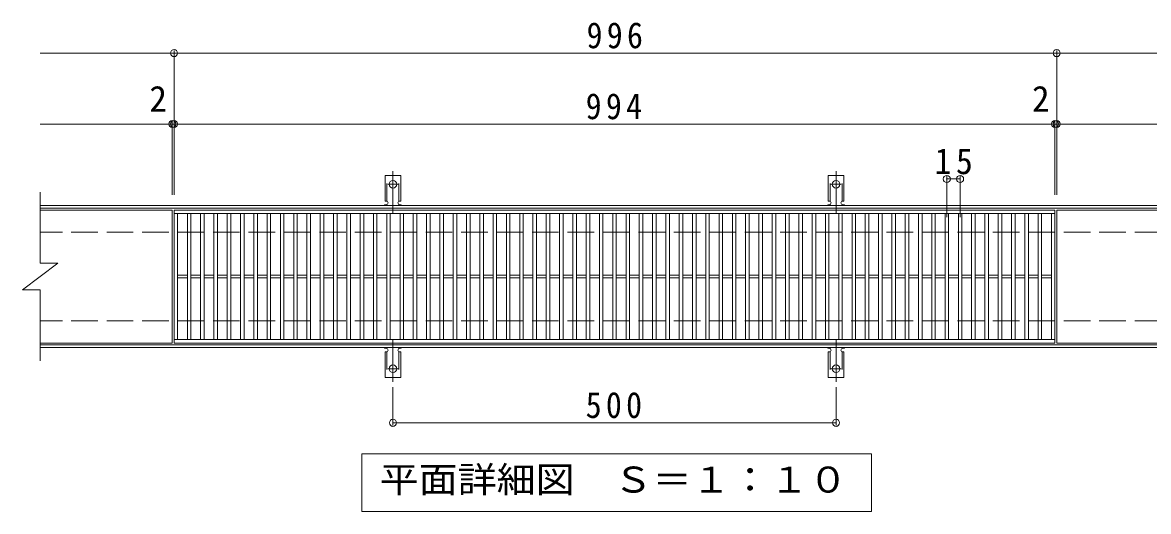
# Model space of a CAD drawing. Units: millimetres on the paper, enlarged 2 times, with parts at other scales. Extents: x -301 to 338, y -274 to 219.
# Drawn here: x -130.1 to 124, y 108.4 to 218.7 of the extents above; entities that cross this region are included whole.
import ezdxf
from ezdxf.enums import TextEntityAlignment as Align

# ---------------------------------------------------------------- set-up
doc = ezdxf.new("R2010")
doc.units = ezdxf.units.MM
doc.header["$LTSCALE"] = 2
doc.header["$PDMODE"] = 32
doc.header["$PDSIZE"] = 1.6
for name, pattern in [('CHAIN2', [12, 9, -1, 1, -1]), ('DASHED2', [3, 2, -1]), ('DASHED3', [4, 3, -1])]:
    doc.linetypes.add(name, pattern=pattern)
for name, color, linetype, lineweight in [('C-1', 2, 'Continuous', 9), ('C-2', 3, 'Continuous', 9), ('C-4', 7, 'Continuous', 9), ('C-5', 7, 'Continuous', 9), ('C-A', 3, 'Continuous', 9)]:
    doc.layers.add(name, color=color, linetype=linetype, lineweight=lineweight)
doc.styles.add('ＭＳ ゴシック', font='')
doc.styles.get('ＭＳ ゴシック').set_extended_font_data('MS Gothic')

msp = doc.modelspace()

# ---------------------------------------------------------------- linework, layer by layer
at = {"layer": 'C-1'}
for p, q in [((134.886, 177.405), (-126.113, 177.405)), ((134.886, 176.805), (-126.113, 176.805)), ((134.886, 146.005), (-126.113, 146.005)), ((134.886, 145.405), (-126.113, 145.405))]:
    msp.add_line(p, q, dxfattribs=at)
at = {"layer": 'C-1', "linetype": 'DASHED3'}
for p, q in [((134.886, 171.405), (-126.113, 171.405)), ((134.886, 151.405), (-126.113, 151.405))]:
    msp.add_line(p, q, dxfattribs=at)
at = {"layer": 'C-2'}
for p, q in [((-126.113, 180.405), (-126.113, 164.405)), ((-96.314, 176.405), (-126.113, 176.405)), ((-96.314, 176.405), (-96.314, 146.405)), ((-95.913, 175.605), (102.887, 175.605)), ((-95.113, 147.205), (-95.113, 175.605)), ((-92.913, 147.205), (-92.913, 175.605)), ((-92.113, 147.205), (-92.113, 175.605)), ((-89.913, 147.205), (-89.913, 175.605)), ((-89.113, 147.205), (-89.113, 175.605)), ((-86.913, 147.205), (-86.913, 175.605)), ((-86.113, 147.205), (-86.113, 175.605)), ((-83.913, 147.205), (-83.913, 175.605)), ((-83.113, 147.205), (-83.113, 175.605)), ((-80.913, 147.205), (-80.913, 175.605)), ((-80.113, 147.205), (-80.113, 175.605)), ((-77.913, 147.205), (-77.913, 175.605)), ((-77.113, 147.205), (-77.113, 175.605)), ((-74.913, 147.205), (-74.913, 175.605)), ((-74.113, 147.205), (-74.113, 175.605)), ((-71.913, 147.205), (-71.913, 175.605)), ((-71.113, 147.205), (-71.113, 175.605)), ((-68.913, 147.205), (-68.913, 175.605)), ((-68.113, 147.205), (-68.113, 175.605)), ((-65.913, 147.205), (-65.913, 175.605)), ((-65.113, 147.205), (-65.113, 175.605)), ((-62.913, 147.205), (-62.913, 175.605)), ((-62.113, 147.205), (-62.113, 175.605)), ((-59.913, 147.205), (-59.913, 175.605)), ((-59.113, 147.205), (-59.113, 175.605)), ((-56.913, 147.205), (-56.913, 175.605)), ((-56.113, 147.205), (-56.113, 175.605)), ((-53.913, 147.205), (-53.913, 175.605)), ((-53.113, 147.205), (-53.113, 175.605)), ((-50.913, 147.205), (-50.913, 175.605)), ((-50.113, 147.205), (-50.113, 175.605)), ((-47.913, 147.205), (-47.913, 175.605)), ((-47.113, 147.205), (-47.113, 175.605)), ((-44.913, 147.205), (-44.913, 175.605)), ((-44.113, 147.205), (-44.113, 175.605)), ((-41.913, 147.205), (-41.913, 175.605)), ((-41.113, 147.205), (-41.113, 175.605)), ((-38.913, 147.205), (-38.913, 175.605)), ((-38.113, 147.205), (-38.113, 175.605)), ((-35.913, 147.205), (-35.913, 175.605)), ((-35.113, 147.205), (-35.113, 175.605)), ((-32.913, 147.205), (-32.913, 175.605)), ((-32.113, 147.205), (-32.113, 175.605)), ((-29.913, 147.205), (-29.913, 175.605)), ((-29.113, 147.205), (-29.113, 175.605)), ((-26.913, 147.205), (-26.913, 175.605)), ((-26.113, 147.205), (-26.113, 175.605)), ((-23.913, 147.205), (-23.913, 175.605)), ((-23.113, 147.205), (-23.113, 175.605)), ((-20.913, 147.205), (-20.913, 175.605)), ((-20.113, 147.205), (-20.113, 175.605)), ((-17.913, 147.205), (-17.913, 175.605)), ((-17.113, 147.205), (-17.113, 175.605)), ((-14.913, 147.205), (-14.913, 175.605)), ((-14.113, 147.205), (-14.113, 175.605)), ((-11.913, 147.205), (-11.913, 175.605)), ((-11.113, 147.205), (-11.113, 175.605)), ((-8.913, 147.205), (-8.913, 175.605)), ((-8.113, 147.205), (-8.113, 175.605)), ((-5.913, 147.205), (-5.913, 175.605)), ((-5.113, 147.205), (-5.113, 175.605)), ((-2.913, 147.205), (-2.913, 175.605)), ((-2.113, 147.205), (-2.113, 175.605)), ((0.087, 147.205), (0.087, 175.605)), ((0.887, 147.205), (0.887, 175.605)), ((3.087, 147.205), (3.087, 175.605)), ((3.887, 147.205), (3.887, 175.605)), ((6.087, 147.205), (6.087, 175.605)), ((6.887, 147.205), (6.887, 175.605)), ((9.087, 147.205), (9.087, 175.605)), ((9.887, 147.205), (9.887, 175.605)), ((12.087, 147.205), (12.087, 175.605)), ((12.887, 147.205), (12.887, 175.605)), ((15.087, 147.205), (15.087, 175.605)), ((15.887, 147.205), (15.887, 175.605)), ((18.087, 147.205), (18.087, 175.605)), ((18.887, 147.205), (18.887, 175.605)), ((21.087, 147.205), (21.087, 175.605)), ((21.887, 147.205), (21.887, 175.605)), ((24.087, 147.205), (24.087, 175.605)), ((24.887, 147.205), (24.887, 175.605)), ((27.087, 147.205), (27.087, 175.605)), ((27.887, 147.205), (27.887, 175.605)), ((30.087, 147.205), (30.087, 175.605)), ((30.887, 147.205), (30.887, 175.605)), ((33.087, 147.205), (33.087, 175.605)), ((33.887, 147.205), (33.887, 175.605)), ((36.087, 147.205), (36.087, 175.605)), ((36.887, 147.205), (36.887, 175.605)), ((39.087, 147.205), (39.087, 175.605)), ((39.887, 147.205), (39.887, 175.605)), ((42.087, 147.205), (42.087, 175.605)), ((42.887, 147.205), (42.887, 175.605)), ((45.087, 147.205), (45.087, 175.605)), ((45.887, 147.205), (45.887, 175.605)), ((48.087, 147.205), (48.087, 175.605)), ((48.887, 147.205), (48.887, 175.605)), ((51.087, 147.205), (51.087, 175.605)), ((51.887, 147.205), (51.887, 175.605)), ((54.087, 147.205), (54.087, 175.605)), ((54.887, 147.205), (54.887, 175.605)), ((57.087, 147.205), (57.087, 175.605)), ((57.887, 147.205), (57.887, 175.605)), ((60.087, 147.205), (60.087, 175.605)), ((60.887, 147.205), (60.887, 175.605)), ((63.087, 147.205), (63.087, 175.605)), ((63.887, 147.205), (63.887, 175.605)), ((66.087, 147.205), (66.087, 175.605)), ((66.887, 147.205), (66.887, 175.605)), ((69.087, 147.205), (69.087, 175.605)), ((69.887, 147.205), (69.887, 175.605)), ((72.087, 147.205), (72.087, 175.605)), ((72.887, 147.205), (72.887, 175.605)), ((75.087, 147.205), (75.087, 175.605)), ((75.887, 147.205), (75.887, 175.605)), ((78.087, 147.205), (78.087, 175.605)), ((78.887, 147.205), (78.887, 175.605)), ((81.087, 147.205), (81.087, 175.605)), ((81.887, 147.205), (81.887, 175.605)), ((84.087, 147.205), (84.087, 175.605)), ((84.887, 147.205), (84.887, 175.605)), ((87.087, 147.205), (87.087, 175.605)), ((87.887, 147.205), (87.887, 175.605)), ((90.087, 147.205), (90.087, 175.605)), ((90.887, 147.205), (90.887, 175.605)), ((93.087, 147.205), (93.087, 175.605)), ((93.887, 147.205), (93.887, 175.605)), ((96.087, 147.205), (96.087, 175.605)), ((96.887, 147.205), (96.887, 175.605)), ((99.087, 147.205), (99.087, 175.605)), ((99.887, 147.205), (99.887, 175.605)), ((102.087, 147.205), (102.087, 175.605)), ((102.887, 176.405), (102.887, 146.405)), ((103.286, 176.405), (103.286, 146.405)), ((134.886, 176.405), (103.286, 176.405)), ((-130.113, 158.405), (-122.113, 164.405)), ((-126.113, 164.405), (-122.113, 164.405)), ((-95.113, 161.705), (-92.913, 161.705)), ((-95.113, 161.105), (-92.913, 161.105)), ((-92.113, 161.705), (-89.913, 161.705)), ((-92.113, 161.105), (-89.913, 161.105)), ((-89.113, 161.705), (-86.913, 161.705)), ((-89.113, 161.105), (-86.913, 161.105)), ((-86.113, 161.705), (-83.913, 161.705)), ((-86.113, 161.105), (-83.913, 161.105)), ((-83.113, 161.705), (-80.913, 161.705)), ((-83.113, 161.105), (-80.913, 161.105)), ((-80.113, 161.705), (-77.913, 161.705)), ((-80.113, 161.105), (-77.913, 161.105)), ((-77.113, 161.705), (-74.913, 161.705)), ((-77.113, 161.105), (-74.913, 161.105)), ((-74.113, 161.705), (-71.913, 161.705)), ((-74.113, 161.105), (-71.913, 161.105)), ((-71.113, 161.705), (-68.913, 161.705)), ((-71.113, 161.105), (-68.913, 161.105)), ((-68.113, 161.705), (-65.913, 161.705)), ((-68.113, 161.105), (-65.913, 161.105)), ((-65.113, 161.705), (-62.913, 161.705)), ((-65.113, 161.105), (-62.913, 161.105)), ((-62.113, 161.705), (-59.913, 161.705)), ((-62.113, 161.105), (-59.913, 161.105)), ((-59.113, 161.705), (-56.913, 161.705)), ((-59.113, 161.105), (-56.913, 161.105)), ((-56.113, 161.705), (-53.913, 161.705)), ((-56.113, 161.105), (-53.913, 161.105)), ((-53.113, 161.705), (-50.913, 161.705)), ((-53.113, 161.105), (-50.913, 161.105)), ((-50.113, 161.705), (-47.913, 161.705)), ((-50.113, 161.105), (-47.913, 161.105)), ((-47.113, 161.705), (-44.913, 161.705)), ((-47.113, 161.105), (-44.913, 161.105)), ((-44.113, 161.705), (-41.913, 161.705)), ((-44.113, 161.105), (-41.913, 161.105)), ((-41.113, 161.705), (-38.913, 161.705)), ((-41.113, 161.105), (-38.913, 161.105)), ((-38.113, 161.705), (-35.913, 161.705)), ((-38.113, 161.105), (-35.913, 161.105)), ((-35.113, 161.705), (-32.913, 161.705)), ((-35.113, 161.105), (-32.913, 161.105)), ((-32.113, 161.705), (-29.913, 161.705)), ((-32.113, 161.105), (-29.913, 161.105)), ((-29.113, 161.705), (-26.913, 161.705)), ((-29.113, 161.105), (-26.913, 161.105)), ((-26.113, 161.705), (-23.913, 161.705)), ((-26.113, 161.105), (-23.913, 161.105)), ((-23.113, 161.705), (-20.913, 161.705)), ((-23.113, 161.105), (-20.913, 161.105)), ((-20.113, 161.705), (-17.913, 161.705)), ((-20.113, 161.105), (-17.913, 161.105)), ((-17.113, 161.705), (-14.913, 161.705)), ((-17.113, 161.105), (-14.913, 161.105)), ((-14.113, 161.705), (-11.913, 161.705)), ((-14.113, 161.105), (-11.913, 161.105)), ((-11.113, 161.705), (-8.913, 161.705)), ((-11.113, 161.105), (-8.913, 161.105)), ((-8.113, 161.705), (-5.913, 161.705)), ((-8.113, 161.105), (-5.913, 161.105)), ((-5.113, 161.705), (-2.913, 161.705)), ((-5.113, 161.105), (-2.913, 161.105)), ((-2.113, 161.705), (0.087, 161.705)), ((-2.113, 161.105), (0.087, 161.105)), ((0.887, 161.705), (3.087, 161.705)), ((0.887, 161.105), (3.087, 161.105)), ((3.887, 161.705), (6.087, 161.705)), ((3.887, 161.105), (6.087, 161.105)), ((6.887, 161.705), (9.087, 161.705)), ((6.887, 161.105), (9.087, 161.105)), ((9.887, 161.705), (12.087, 161.705)), ((9.887, 161.105), (12.087, 161.105)), ((12.887, 161.705), (15.087, 161.705)), ((12.887, 161.105), (15.087, 161.105)), ((15.887, 161.705), (18.087, 161.705)), ((15.887, 161.105), (18.087, 161.105)), ((18.887, 161.705), (21.087, 161.705)), ((18.887, 161.105), (21.087, 161.105)), ((21.887, 161.705), (24.087, 161.705)), ((21.887, 161.105), (24.087, 161.105)), ((24.887, 161.705), (27.087, 161.705)), ((24.887, 161.105), (27.087, 161.105)), ((27.887, 161.705), (30.087, 161.705)), ((27.887, 161.105), (30.087, 161.105)), ((30.887, 161.705), (33.087, 161.705)), ((30.887, 161.105), (33.087, 161.105)), ((33.887, 161.705), (36.087, 161.705)), ((33.887, 161.105), (36.087, 161.105)), ((36.887, 161.705), (39.087, 161.705)), ((36.887, 161.105), (39.087, 161.105)), ((39.887, 161.705), (42.087, 161.705)), ((39.887, 161.105), (42.087, 161.105)), ((42.887, 161.705), (45.087, 161.705)), ((42.887, 161.105), (45.087, 161.105)), ((45.887, 161.705), (48.087, 161.705)), ((45.887, 161.105), (48.087, 161.105)), ((48.887, 161.705), (51.087, 161.705)), ((48.887, 161.105), (51.087, 161.105)), ((51.887, 161.705), (54.087, 161.705)), ((51.887, 161.105), (54.087, 161.105)), ((54.887, 161.705), (57.087, 161.705)), ((54.887, 161.105), (57.087, 161.105)), ((57.887, 161.705), (60.087, 161.705)), ((57.887, 161.105), (60.087, 161.105)), ((60.887, 161.705), (63.087, 161.705)), ((60.887, 161.105), (63.087, 161.105)), ((63.887, 161.705), (66.087, 161.705)), ((63.887, 161.105), (66.087, 161.105)), ((66.887, 161.705), (69.087, 161.705)), ((66.887, 161.105), (69.087, 161.105)), ((69.887, 161.705), (72.087, 161.705)), ((69.887, 161.105), (72.087, 161.105)), ((72.887, 161.705), (75.087, 161.705)), ((72.887, 161.105), (75.087, 161.105)), ((75.887, 161.705), (78.087, 161.705)), ((75.887, 161.105), (78.087, 161.105)), ((78.887, 161.705), (81.087, 161.705)), ((78.887, 161.105), (81.087, 161.105)), ((81.887, 161.705), (84.087, 161.705)), ((81.887, 161.105), (84.087, 161.105)), ((84.887, 161.705), (87.087, 161.705)), ((84.887, 161.105), (87.087, 161.105)), ((87.887, 161.705), (90.087, 161.705)), ((87.887, 161.105), (90.087, 161.105)), ((90.887, 161.705), (93.087, 161.705)), ((90.887, 161.105), (93.087, 161.105)), ((93.887, 161.705), (96.087, 161.705)), ((93.887, 161.105), (96.087, 161.105)), ((96.887, 161.705), (99.087, 161.705)), ((96.887, 161.105), (99.087, 161.105)), ((99.887, 161.705), (102.087, 161.705)), ((99.887, 161.105), (102.087, 161.105)), ((-130.113, 158.405), (-126.113, 158.405)), ((-126.113, 158.405), (-126.113, 142.405)), ((-96.314, 146.405), (-126.113, 146.405)), ((102.887, 147.205), (-95.913, 147.205)), ((102.887, 146.405), (-95.913, 146.405)), ((134.886, 146.405), (103.286, 146.405))]:
    msp.add_line(p, q, dxfattribs=at)
msp.add_lwpolyline([(-95.913, 146.405), (-95.913, 176.405), (102.887, 176.405)], dxfattribs=at)
at = {"layer": 'C-4'}
for p, q in [((-126.113, 211.805), (134.886, 211.805)), ((-95.913, 179.805), (-95.913, 212.405)), ((103.286, 179.805), (103.286, 212.405)), ((-126.113, 195.805), (134.886, 195.805)), ((-96.314, 179.805), (-96.314, 196.405)), ((102.887, 179.805), (102.887, 196.405)), ((78.487, 174.805), (78.487, 184.005)), ((78.487, 183.405), (81.487, 183.405)), ((81.487, 174.805), (81.487, 184.005)), ((-46.513, 136.461), (-46.513, 127.805)), ((53.487, 136.461), (53.487, 127.805)), ((-46.513, 128.405), (53.487, 128.405))]:
    msp.add_line(p, q, dxfattribs=at)
for p in [(-95.913, 211.805), (103.286, 211.805), (-96.314, 195.805), (-95.913, 195.805), (102.887, 195.805), (103.286, 195.805), (78.487, 183.405), (81.487, 183.405), (-46.513, 128.405), (53.487, 128.405)]:
    msp.add_point(p, dxfattribs=at)
at = {"layer": 'C-5'}
msp.add_lwpolyline([(-53.514, 108.405), (-53.514, 121.405), (61.486, 121.405), (61.486, 108.405)], close=True, dxfattribs=at)
at = {"layer": 'C-A'}
for p, q in [((-48.263, 178.405), (-48.263, 184.205)), ((-44.763, 184.205), (-48.263, 184.205)), ((-44.763, 178.405), (-44.763, 184.205)), ((51.737, 178.405), (51.737, 184.205)), ((55.237, 184.205), (51.737, 184.205)), ((55.237, 178.405), (55.237, 184.205)), ((-48.263, 178.405), (-48.013, 178.405)), ((-44.763, 178.405), (-45.013, 178.405)), ((51.737, 178.405), (51.987, 178.405)), ((55.237, 178.405), (54.987, 178.405)), ((-48.113, 177.605), (-48.013, 177.605)), ((-45.014, 177.605), (-44.912, 177.605)), ((51.887, 177.605), (51.987, 177.605)), ((54.986, 177.605), (55.088, 177.605)), ((-48.113, 145.205), (-48.013, 145.205)), ((-45.014, 145.205), (-44.912, 145.205)), ((51.887, 145.205), (51.987, 145.205)), ((54.986, 145.205), (55.088, 145.205)), ((-48.263, 144.405), (-48.013, 144.405)), ((-48.263, 144.405), (-48.263, 138.605)), ((-44.763, 144.405), (-45.013, 144.405)), ((-44.763, 144.405), (-44.763, 138.605)), ((51.737, 144.405), (51.987, 144.405)), ((51.737, 144.405), (51.737, 138.605)), ((55.237, 144.405), (54.987, 144.405)), ((55.237, 144.405), (55.237, 138.605)), ((-44.763, 138.605), (-48.263, 138.605)), ((55.237, 138.605), (51.737, 138.605))]:
    msp.add_line(p, q, dxfattribs=at)
at = {"layer": 'C-A', "linetype": 'DASHED2'}
for p, q in [((-47.863, 178.376), (-47.863, 184.205)), ((-45.163, 178.376), (-45.163, 184.205)), ((52.137, 178.376), (52.137, 184.205)), ((54.837, 178.376), (54.837, 184.205)), ((-47.863, 144.434), (-47.863, 138.605)), ((-45.163, 144.434), (-45.163, 138.605)), ((52.137, 144.434), (52.137, 138.605)), ((54.837, 144.434), (54.837, 138.605))]:
    msp.add_line(p, q, dxfattribs=at)
at = {"layer": 'C-A', "color": 7, "linetype": 'CHAIN2'}
for p, q in [((-46.513, 175.712), (-46.513, 185.192)), ((53.487, 175.712), (53.487, 185.192)), ((-47.669, 182.205), (-45.358, 182.205)), ((52.331, 182.205), (54.642, 182.205)), ((-46.513, 147.099), (-46.513, 137.619)), ((53.487, 147.099), (53.487, 137.619)), ((-47.669, 140.605), (-45.358, 140.605)), ((52.331, 140.605), (54.642, 140.605))]:
    msp.add_line(p, q, dxfattribs=at)
at = {"layer": 'C-A'}
for centre in [(-46.513, 182.205), (53.487, 182.205), (-46.513, 140.605), (53.487, 140.605)]:
    msp.add_circle(centre, 0.85, dxfattribs=at)
for centre, start, end in [((-48.013, 178.005), 270, 90), ((-45.013, 178.005), 90, 269.8667), ((51.987, 178.005), 270, 90), ((54.987, 178.005), 90, 269.8667), ((-48.113, 177.205), 90.27596, 150.00047), ((-44.913, 177.205), 29.99927, 89.75836), ((51.887, 177.205), 90.27596, 150.00047), ((55.087, 177.205), 29.99927, 89.75836), ((-48.113, 145.605), 209.99951, 269.72403), ((-48.013, 144.805), 270, 90), ((-45.013, 144.805), 90.13329, 270), ((-44.913, 145.605), 270.24162, 330.00072), ((51.887, 145.605), 209.99951, 269.72403), ((51.987, 144.805), 270, 90), ((54.987, 144.805), 90.13329, 270), ((55.087, 145.605), 270.24162, 330.00072)]:
    msp.add_arc(centre, 0.4, start, end, dxfattribs=at)

# ---------------------------------------------------------------- texts
at = {"layer": 'C-4', "color": 2, "style": 'ＭＳ ゴシック'}
for p in [(-101.506, 196.805), (97.694, 196.805)]:
    msp.add_text('2', height=5.865, dxfattribs=at).set_placement(p, align=Align.BOTTOM_LEFT)
at = {"layer": 'C-4', "color": 2, "char_height": 5.865, "attachment_point": 7, "style": 'ＭＳ ゴシック'}
for s, insert in [('\\T1.27;\\W0.9;996', (-2.813, 212.805)), ('\\T1.27;\\W0.9;994', (-3.013, 196.805)), ('\\T1.27;\\W0.95;15', (75.737, 184.405)), ('\\T1.27;\\W0.9;500', (-3.013, 129.405))]:
    msp.add_mtext(s, dxfattribs=dict(at, insert=insert))
at = {"layer": 'C-5', "color": 2, "style": 'ＭＳ ゴシック', "width": 1.1}
msp.add_text('平面詳細図\u3000Ｓ＝１：１０', height=5.865, dxfattribs=at).set_placement((-49.514, 110.905), align=Align.BOTTOM_LEFT)

doc.saveas('drawing.dxf')
